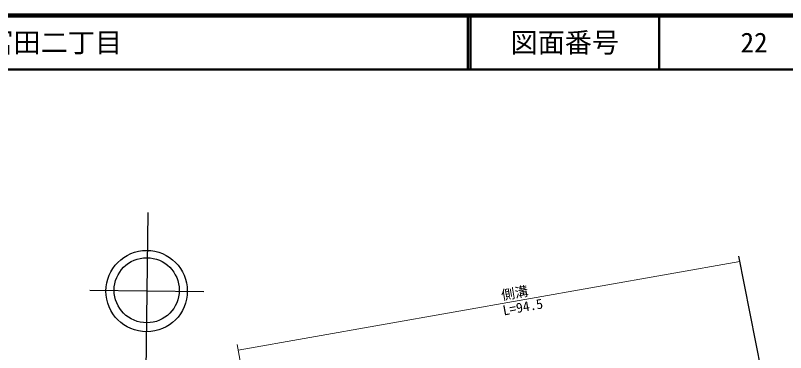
# Model space of a CAD drawing. Units: millimetres at full size, sheet at 1:1000; details may follow other scales. Extents: x 40000 to 680000, y 20000 to 380000.
# Drawn here: x 425375 to 567304, y 317839 to 380000 of the extents above; entities that cross this region are included whole.
import ezdxf
from ezdxf.enums import TextEntityAlignment as Align

# ---------------------------------------------------------------- set-up
doc = ezdxf.new("R2010")
doc.units = ezdxf.units.MM
doc.header["$LTSCALE"] = 1000
for name, color, linetype, lineweight in [('M-BMK-OTRS', 5, 'Continuous', 25), ('M-BMK-SRVR', 3, 'Continuous', 25), ('M-STR-HTXT', 7, 'Continuous', 13), ('M-TTL', 2, 'Continuous', 140), ('M-TTL-LINE', 7, 'Continuous', 50)]:
    doc.layers.add(name, color=color, linetype=linetype, lineweight=lineweight)
doc.layers.add('M-TTL-TXT', color=7, linetype='Continuous')
doc.styles.add('ＭＳ ゴシック', font='')
doc.styles.get('ＭＳ ゴシック').set_extended_font_data('MS Gothic')

msp = doc.modelspace()

# ---------------------------------------------------------------- linework, layer by layer
at = {"layer": 'M-BMK-OTRS'}
msp.add_line((575397, 251334), (558700, 335616), dxfattribs=at)
at = {"layer": 'M-BMK-SRVR'}
for p, q in [((449797, 343669), (449345, 310643)), ((460098, 329027), (439100, 329314))]:
    msp.add_line(p, q, dxfattribs=at)
for centre, radius in [((449556, 329171), 7500), ((449567, 329328), 6000)]:
    msp.add_circle(centre, radius, dxfattribs=at)
at = {"layer": 'M-STR-HTXT'}
for p, q in [((466441, 318306), (558895, 334633)), ((466264, 319307), (468203, 308345))]:
    msp.add_line(p, q, dxfattribs=at)
at = {"layer": 'M-TTL'}
msp.add_line((680000, 380000), (40000, 380000), dxfattribs=at)
at = {"layer": 'M-TTL-LINE'}
for p, q in [((508747, 380000), (508747, 370000)), ((509247, 380000), (509247, 370000)), ((543997, 380000), (543997, 370000)), ((40000, 370000), (680000, 370000))]:
    msp.add_line(p, q, dxfattribs=at)

# ---------------------------------------------------------------- texts
at = {"layer": 'M-STR-HTXT', "style": 'ＭＳ ゴシック'}
for s, rotation, p in [('側溝', 9.741, (515174, 326956)), ('L=94.5', 10.374, (515461, 324131))]:
    msp.add_text(s, height=1833, rotation=rotation, dxfattribs=at).set_placement(p, align=Align.BOTTOM_LEFT)
at = {"layer": 'M-TTL-TXT', "style": 'ＭＳ ゴシック'}
msp.add_text('周南市富田二丁目', height=3666, dxfattribs=at).set_placement((405024, 375000), align=Align.MIDDLE_LEFT)
for s, p in [('図面番号', (526622, 375000)), ('22', (561497, 375000))]:
    msp.add_text(s, height=3666, dxfattribs=at).set_placement(p, align=Align.MIDDLE_CENTER)

doc.saveas('drawing.dxf')
